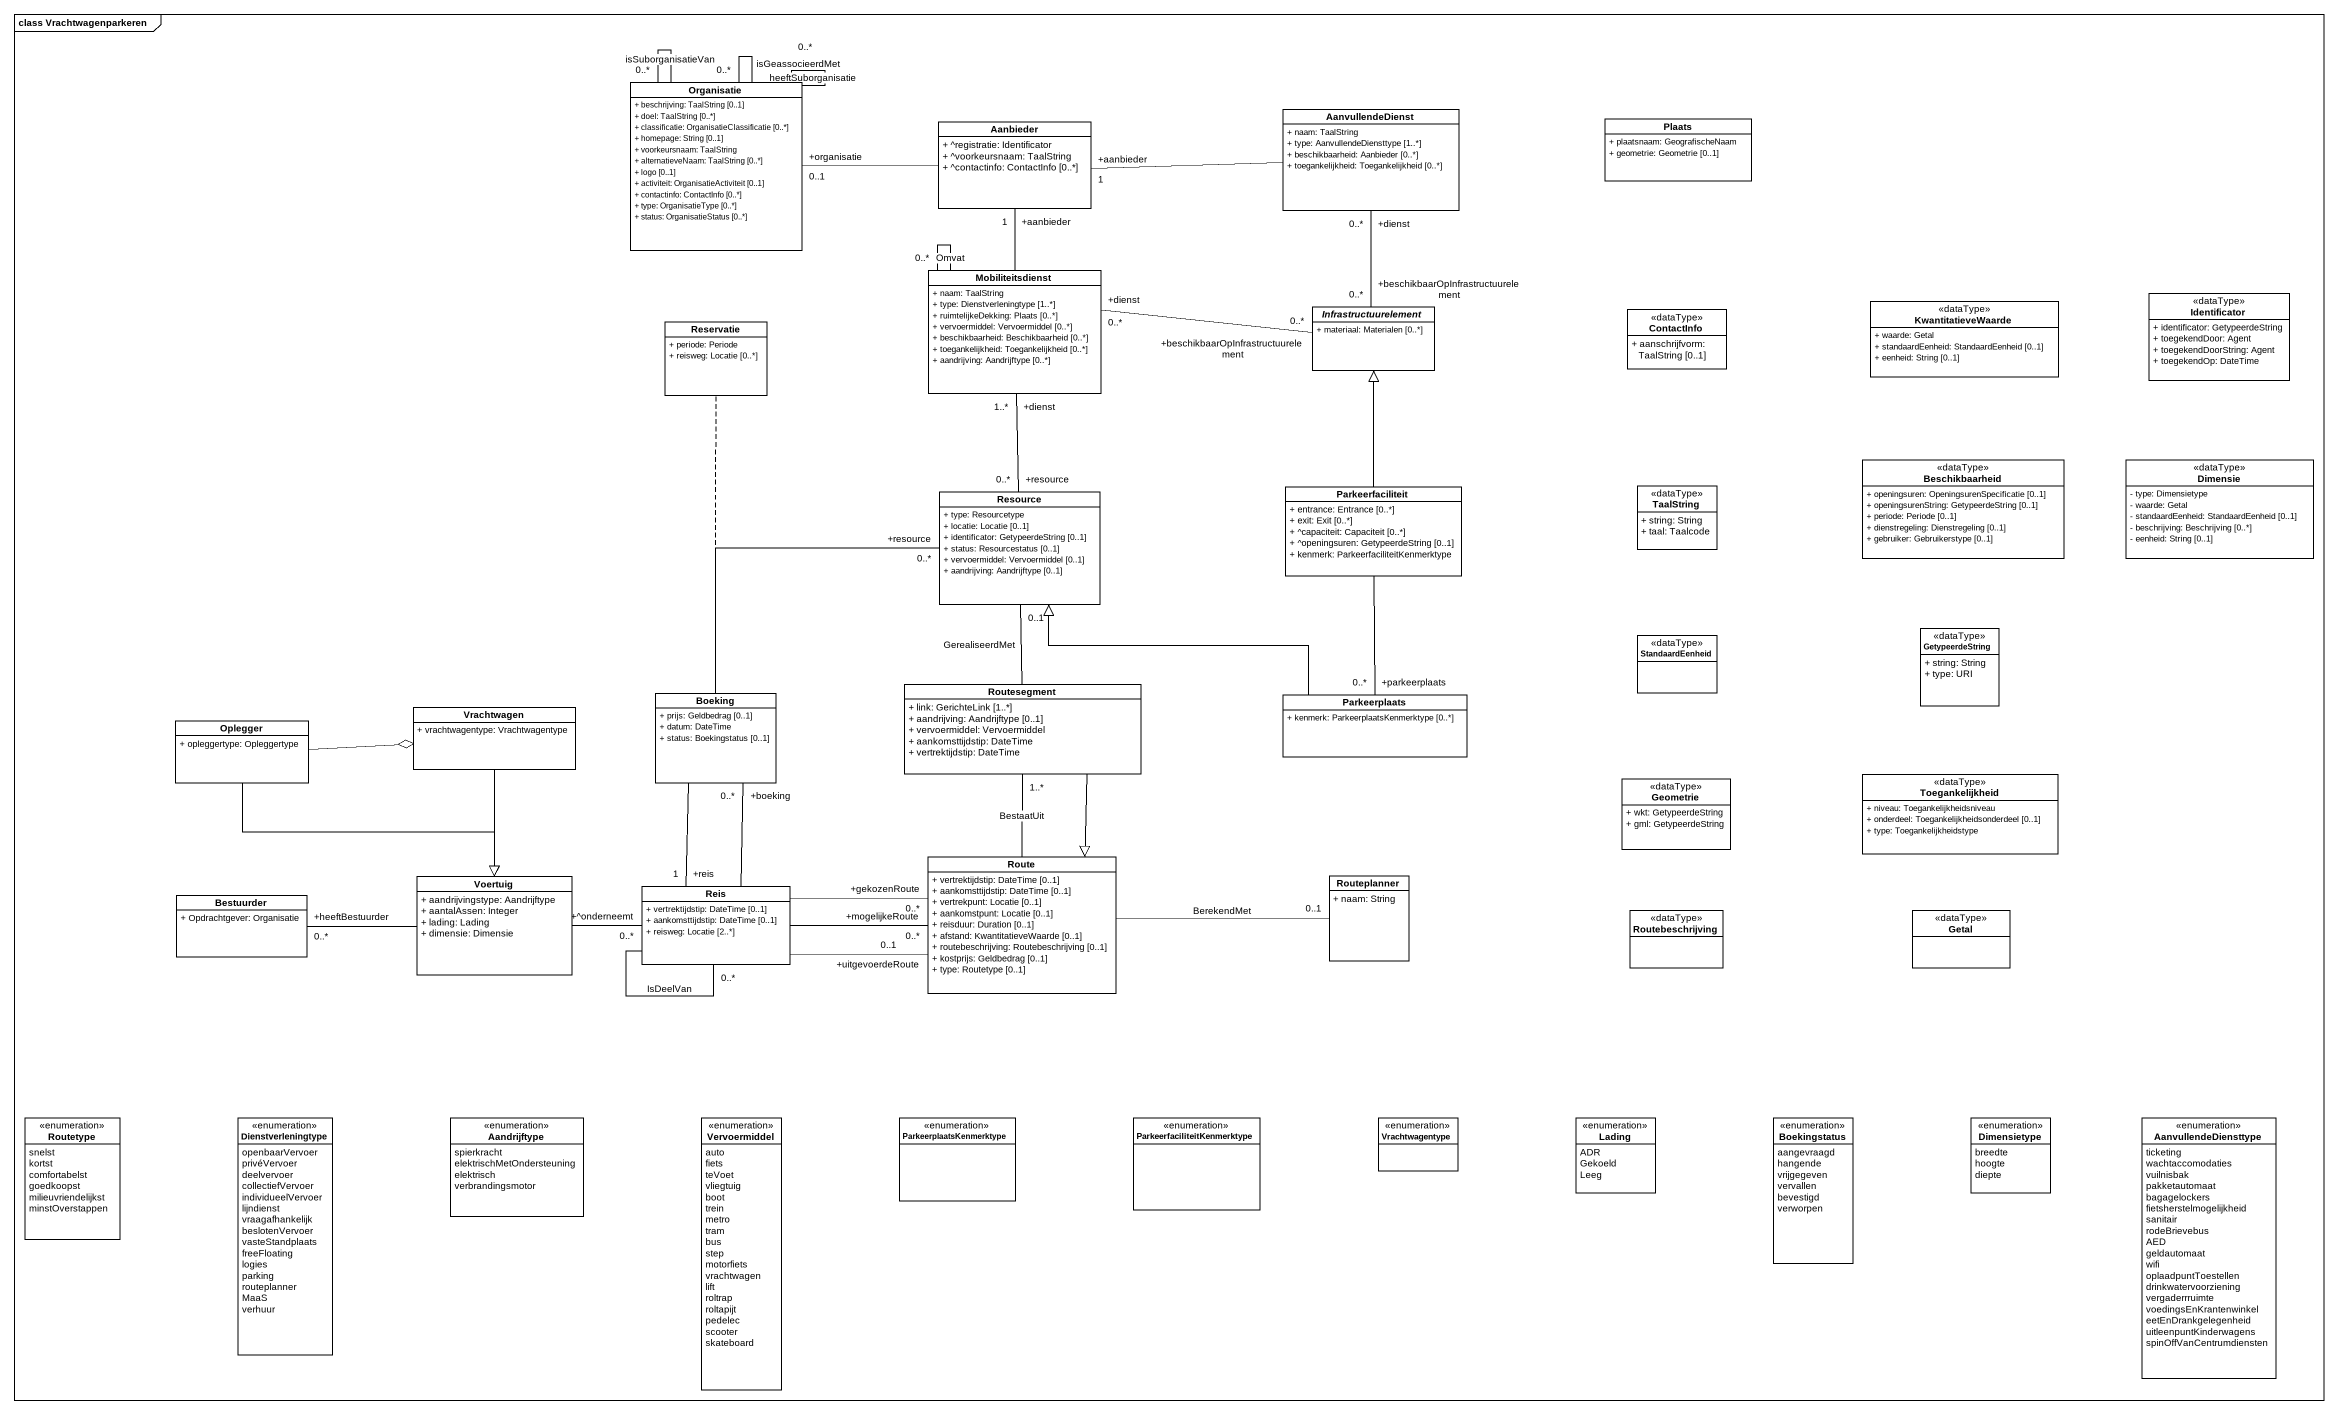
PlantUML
@startuml
mainframe class Vrachtwagenparkeren
hide circle
hide empty members
skinparam classAttributeIconSize 0
class Organisatie {
  + beschrijving: TaalString [0..1]
  + doel: TaalString [0..*]
  + classificatie: OrganisatieClassificatie [0..*]
  + homepage: String [0..1]
  + voorkeursnaam: TaalString
  + alternatieveNaam: TaalString [0..*]
  + logo [0..1]
  + activiteit: OrganisatieActiviteit [0..1]
  + contactinfo: ContactInfo [0..*]
  + type: OrganisatieType [0..*]
  + status: OrganisatieStatus [0..*]
}
class AanvullendeDienst {
  + naam: TaalString
  + type: AanvullendeDiensttype [1..*]
  + beschikbaarheid: Aanbieder [0..*]
  + toegankelijkheid: Toegankelijkheid [0..*]
}
class Aanbieder {
  + ^registratie: Identificator
  + ^voorkeursnaam: TaalString
  + ^contactinfo: ContactInfo [0..*]
}
class Plaats {
  + plaatsnaam: GeografischeNaam
  + geometrie: Geometrie [0..1]
}
class Mobiliteitsdienst {
  + naam: TaalString
  + type: Dienstverleningtype [1..*]
  + ruimtelijkeDekking: Plaats [0..*]
  + vervoermiddel: Vervoermiddel [0..*]
  + beschikbaarheid: Beschikbaarheid [0..*]
  + toegankelijkheid: Toegankelijkheid [0..*]
  + aandrijving: Aandrijftype [0..*]
}
abstract class Infrastructuurelement {
  + materiaal: Materialen [0..*]
}
class ContactInfo <<dataType>> {
  + aanschrijfvorm: TaalString [0..1]
}
class KwantitatieveWaarde <<dataType>> {
  + waarde: Getal
  + standaardEenheid: StandaardEenheid [0..1]
  + eenheid: String [0..1]
}
class Identificator <<dataType>> {
  + identificator: GetypeerdeString
  + toegekendDoor: Agent
  + toegekendDoorString: Agent
  + toegekendOp: DateTime
}
class Reservatie {
  + periode: Periode
  + reisweg: Locatie [0..*]
}
class Beschikbaarheid <<dataType>> {
  + openingsuren: OpeningsurenSpecificatie [0..1]
  + openingsurenString: GetypeerdeString [0..1]
  + periode: Periode [0..1]
  + dienstregeling: Dienstregeling [0..1]
  + gebruiker: Gebruikerstype [0..1]
}
class Dimensie <<dataType>> {
  - type: Dimensietype
  - waarde: Getal
  - standaardEenheid: StandaardEenheid [0..1]
  - beschrijving: Beschrijving [0..*]
  - eenheid: String [0..1]
}
class Resource {
  + type: Resourcetype
  + locatie: Locatie [0..1]
  + identificator: GetypeerdeString [0..1]
  + status: Resourcestatus [0..1]
  + vervoermiddel: Vervoermiddel [0..1]
  + aandrijving: Aandrijftype [0..1]
}
class Parkeerfaciliteit {
  + entrance: Entrance [0..*]
  + exit: Exit [0..*]
  + ^capaciteit: Capaciteit [0..*]
  + ^openingsuren: GetypeerdeString [0..1]
  + kenmerk: ParkeerfaciliteitKenmerktype
}
class TaalString <<dataType>> {
  + string: String
  + taal: Taalcode
}
class StandaardEenheid <<dataType>>
class GetypeerdeString <<dataType>> {
  + string: String
  + type: URI
}
class Vrachtwagen {
  + vrachtwagentype: Vrachtwagentype
}
class Boeking {
  + prijs: Geldbedrag [0..1]
  + datum: DateTime
  + status: Boekingstatus [0..1]
}
class Routesegment {
  + link: GerichteLink [1..*]
  + aandrijving: Aandrijftype [0..1]
  + vervoermiddel: Vervoermiddel
  + aankomsttijdstip: DateTime
  + vertrektijdstip: DateTime
}
class Parkeerplaats {
  + kenmerk: ParkeerplaatsKenmerktype [0..*]
}
class Oplegger {
  + opleggertype: Opleggertype
}
class Geometrie <<dataType>> {
  + wkt: GetypeerdeString
  + gml: GetypeerdeString
}
class Toegankelijkheid <<dataType>> {
  + niveau: Toegankelijkheidsniveau
  + onderdeel: Toegankelijkheidsonderdeel [0..1]
  + type: Toegankelijkheidstype
}
class Voertuig {
  + aandrijvingstype: Aandrijftype
  + aantalAssen: Integer
  + lading: Lading
  + dimensie: Dimensie
}
class Route {
  + vertrektijdstip: DateTime [0..1]
  + aankomsttijdstip: DateTime [0..1]
  + vertrekpunt: Locatie [0..1]
  + aankomstpunt: Locatie [0..1]
  + reisduur: Duration [0..1]
  + afstand: KwantitatieveWaarde [0..1]
  + routebeschrijving: Routebeschrijving [0..1]
  + kostprijs: Geldbedrag [0..1]
  + type: Routetype [0..1]
}
class Routeplanner {
  + naam: String
}
class Bestuurder {
  + Opdrachtgever: Organisatie
}
class Reis {
  + vertrektijdstip: DateTime [0..1]
  + aankomsttijdstip: DateTime [0..1]
  + reisweg: Locatie [2..*]
}
class Routebeschrijving <<dataType>>
class Getal <<dataType>>
enum Routetype {
  snelst
  kortst
  comfortabelst
  goedkoopst
  milieuvriendelijkst
  minstOverstappen
}
enum Dienstverleningtype {
  openbaarVervoer
  privéVervoer
  deelvervoer
  collectiefVervoer
  individueelVervoer
  lijndienst
  vraagafhankelijk
  beslotenVervoer
  vasteStandplaats
  freeFloating
  logies
  parking
  routeplanner
  MaaS
  verhuur
}
enum Aandrijftype {
  spierkracht
  elektrischMetOndersteuning
  elektrisch
  verbrandingsmotor
}
enum Vervoermiddel {
  auto
  fiets
  teVoet
  vliegtuig
  boot
  trein
  metro
  tram
  bus
  step
  motorfiets
  vrachtwagen
  lift
  roltrap
  roltapijt
  pedelec
  scooter
  skateboard
}
enum ParkeerplaatsKenmerktype
enum ParkeerfaciliteitKenmerktype
enum Vrachtwagentype
enum Lading {
  ADR
  Gekoeld
  Leeg
}
enum Boekingstatus {
  aangevraagd
  hangende
  vrijgegeven
  vervallen
  bevestigd
  verworpen
}
enum Dimensietype {
  breedte
  hoogte
  diepte
}
enum AanvullendeDiensttype {
  ticketing
  wachtaccomodaties
  vuilnisbak
  pakketautomaat
  bagagelockers
  fietsherstelmogelijkheid
  sanitair
  rodeBrievebus
  AED
  geldautomaat
  wifi
  oplaadpuntToestellen
  drinkwatervoorziening
  vergaderrruimte
  voedingsEnKrantenwinkel
  eetEnDrankgelegenheid
  uitleenpuntKinderwagens
  spinOffVanCentrumdiensten
}
Organisatie -- "0..*" Organisatie : isGeassocieerdMet
Organisatie -- "0..*" Organisatie : heeftSuborganisatie
Organisatie -- "0..*" Organisatie : isSuborganisatieVan
AanvullendeDienst -left- "+aanbieder\n1" Aanbieder
AanvullendeDienst "+dienst\n0..*" -- "+beschikbaarOpInfrastructuurelement\n0..*" Infrastructuurelement
Aanbieder -left- "+organisatie\n0..1" Organisatie
Aanbieder "+aanbieder\n1" -- Mobiliteitsdienst
Mobiliteitsdienst -- "0..*" Mobiliteitsdienst : Omvat
Mobiliteitsdienst "+dienst\n0..*" -right- "+beschikbaarOpInfrastructuurelement\n0..*" Infrastructuurelement
Mobiliteitsdienst "+dienst\n1..*" -- "+resource\n0..*" Resource
Parkeerfaciliteit -up-|> Infrastructuurelement
Parkeerfaciliteit -- "+parkeerplaats\n0..*" Parkeerplaats
Vrachtwagen --|> Voertuig
Boeking -up- "+resource\n0..*" Resource
(Boeking, Resource) .. Reservatie
Boeking -- "+reis\n1" Reis
Routesegment -up- "0..1" Resource : GerealiseerdMet
Routesegment --|> Route
Parkeerplaats -left-|> Resource
Oplegger -right-o Vrachtwagen
Oplegger --|> Voertuig
Route -up- "1..*" Routesegment : BestaatUit
Route -right- "0..1" Routeplanner : BerekendMet
Bestuurder "+heeftBestuurder\n0..*" -right- Voertuig
Reis -up- "+boeking\n0..*" Boeking
Reis "+^onderneemt\n0..*" -left- Voertuig
Reis -right- "+mogelijkeRoute\n0..*" Route
Reis -right- "+gekozenRoute\n0..*" Route
Reis -right- "+uitgevoerdeRoute\n0..1" Route
Reis -- "0..*" Reis : IsDeelVan
@enduml
